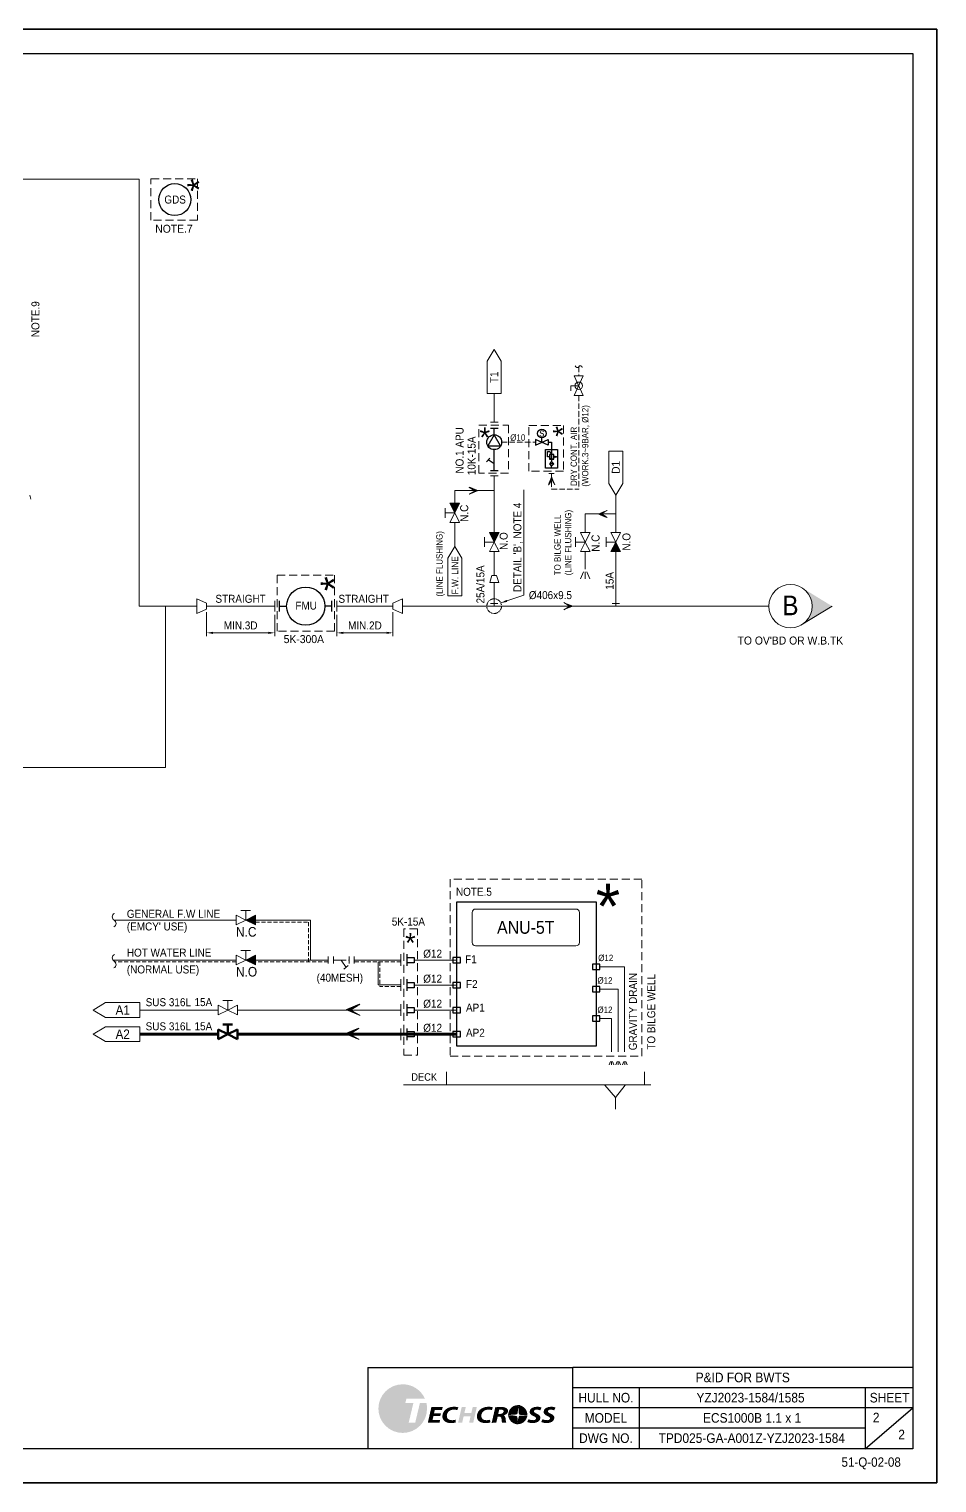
# Model space of a CAD drawing. Extents: x -553847 to 4496999, y 514150 to 878882.
# Drawn here: x 4399829 to 4428190, y 566032 to 611460 of the extents above; entities that cross this region are included whole.
import ezdxf

# ---------------------------------------------------------------- set-up
doc = ezdxf.new("R2010")
doc.units = 0
doc.header["$LTSCALE"] = 25
doc.header["$MEASUREMENT"] = 0
doc.header["$PDMODE"] = 3
doc.header["$PDSIZE"] = -7
for name, pattern in [('DASHED', [0.75, 0.5, -0.25]), ('DASHED2', [0.375, 0.25, -0.125]), ('Dashed_dotted', [9.714286, 6.857143, -1.428571, 0, -1.428571]), ('HIDDEN', [0.375, 0.25, -0.125]), ('PHANTOM', [63.5, 31.75, -6.35, 6.35, -6.35, 6.35, -6.35]), ('PHANTOM2', [31.75, 15.875, -3.175, 3.175, -3.175, 3.175, -3.175])]:
    doc.linetypes.add(name, pattern=pattern)
doc.layers.get('0').update_dxf_attribs({"linetype": 'CONTINUOUS', "lineweight": 9})
doc.layers.get('DEFPOINTS').update_dxf_attribs({"linetype": 'CONTINUOUS'})
doc.layers.add('0.1 Defpoints', color=7, linetype='CONTINUOUS', plot=False)
doc.layers.add('0.2 Dwg sheet', color=7, linetype='CONTINUOUS')
doc.layers.add('0.3 Text', color=7, linetype='CONTINUOUS')
for name, color, linetype, lineweight in [('0.4 Maker scope box', 3, 'HIDDEN', 9), ('0.5 Dim', 1, 'CONTINUOUS', 9), ('1.1 Y_Pipe', 7, 'CONTINUOUS', 13), ('1.10 Air line', 253, 'PHANTOM', 9), ('1.4 M_Pipe', 7, 'CONTINUOUS', 25), ('1.5 M_Equip', 4, 'CONTINUOUS', 30), ('1.8 PRU Cooling', 253, 'PHANTOM', 9), ('1.9 Arrow', 1, 'CONTINUOUS', 9), ('measure', 1, 'CONTINUOUS', 15), ('외형선', 7, 'CONTINUOUS', 18)]:
    doc.layers.add(name, color=color, linetype=linetype, lineweight=lineweight)
doc.layers.add('2.1 Valve open', color=7, linetype='CONTINUOUS', lineweight=50, true_color=0x1b21e4)
doc.layers.add('2.4 ANU dosing line', color=7, linetype='DASHED2', true_color=0xff29ff)
doc.styles.add('ARIAL', font='arial.ttf')
doc.styles.get("Standard").update_dxf_attribs({"font": '', "width": 0.95, "height": 250})
doc.styles.get('Standard').set_extended_font_data('Gulim')
doc.dimstyles.new('TC50', dxfattribs={"dimtxt": 250, "dimasz": 200, "dimexe": 100, "dimexo": 100, "dimgap": 100, "dimtad": 1, "dimtoh": 1, "dimdec": 0, "dimrnd": 0.0005, "dimzin": 9, "dimdsep": 46, "dimtxsty": 'Standard', "dimcen": -3.5, "dimclrd": 1, "dimclre": 1, "dimazin": 2, "dimtfac": 0.6, "dimtdec": 0, "dimtmove": 0, "dimatfit": 3, "dimfxl": 4, "dimtolj": 1, "dimlwd": 15, "dimlwe": 15, "dimarcsym": 0})

# ---------------------------------------------------------------- blocks, each defined once
blk = doc.blocks.new('양식 51-Q-02-08')
at = {"layer": '0.1 Defpoints'}
blk.add_lwpolyline([(-2677005, 1033560), (-2613196, 1033560), (-2613196, 988132), (-2677005, 988132)], close=True, dxfattribs=at)
at = {"layer": '0.2 Dwg sheet'}
for p, q in [((-2630979, 991742), (-2624571, 991742)), ((-2630979, 991742), (-2630979, 989196)), ((-2624571, 989196), (-2624571, 991742)), ((-2613953, 991742), (-2624571, 991742)), ((-2624571, 991110), (-2613953, 991110)), ((-2622500, 991110), (-2622500, 989196)), ((-2615440, 991110), (-2615440, 989196)), ((-2613953, 990478), (-2624571, 990478)), ((-2615440, 989196), (-2613953, 990478)), ((-2615440, 989846), (-2624571, 989846))]:
    blk.add_line(p, q, dxfattribs=at)
blk.add_lwpolyline([(-2613953, 989196), (-2676245, 989196), (-2676245, 1032800), (-2613953, 1032800)], close=True, dxfattribs=at)
at = {"layer": '0.2 Dwg sheet', "insert": (-2623536, 989529), "char_height": 300, "width": 2070.81, "attachment_point": 5}
blk.add_mtext('DWG NO.', dxfattribs=at)
at = {"layer": '0.3 Text', "width": 0.95}
blk.add_text('51-Q-02-08', height=291.7, dxfattribs=at).set_placement((-2616177, 988637))
at = {"layer": '0.3 Text', "char_height": 300, "attachment_point": 5}
for s, insert, width in [('\\A1;SHEET', (-2614674, 990794), 1532.09), ('MODEL', (-2623536, 990162), 2070.81)]:
    blk.add_mtext(s, dxfattribs=dict(at, insert=insert, width=width))
blk = doc.blocks.new('*D229')
at = {"layer": '0.5 Dim', "color": 1, "linetype": 'ByBlock', "lineweight": 15, "ltscale": 30, "transparency": 16777216}
for p, q in [((4405374, 593239), (4405374, 592495)), ((4407504, 593162), (4407504, 592495)), ((4407304, 592595), (4405574, 592595))]:
    blk.add_line(p, q, dxfattribs=at)
at = {"layer": '0.5 Dim', "color": 1, "linetype": 'Continuous', "ltscale": 30, "transparency": 16777216}
for points in [[(4405574, 592628), (4405574, 592561), (4405374, 592595)], [(4407304, 592628), (4407304, 592561), (4407504, 592595)]]:
    blk.add_solid(points, dxfattribs=at)
at = {"layer": 'DEFPOINTS', "color": 0, "linetype": 'Continuous', "ltscale": 30, "transparency": 16777216}
for p in [(4405374, 593339), (4407504, 593262), (4405374, 592595)]:
    blk.add_point(p, dxfattribs=at)
at = {"layer": '0.5 Dim', "color": 0, "linetype": 'Continuous', "ltscale": 30, "transparency": 16777216, "insert": (4406439, 592825), "char_height": 250, "attachment_point": 5}
blk.add_mtext('\\A1;MIN.3D', dxfattribs=at)
blk = doc.blocks.new('*D230')
at = {"layer": '0.5 Dim', "color": 1, "linetype": 'ByBlock', "lineweight": 15, "ltscale": 30, "transparency": 16777216}
for p, q in [((4409443, 593162), (4409443, 592495)), ((4411197, 593239), (4411197, 592495)), ((4409643, 592595), (4410997, 592595))]:
    blk.add_line(p, q, dxfattribs=at)
at = {"layer": '0.5 Dim', "color": 1, "linetype": 'Continuous', "ltscale": 30, "transparency": 16777216}
for points in [[(4409643, 592628), (4409643, 592561), (4409443, 592595)], [(4410997, 592628), (4410997, 592561), (4411197, 592595)]]:
    blk.add_solid(points, dxfattribs=at)
at = {"layer": 'DEFPOINTS', "color": 0, "linetype": 'Continuous', "ltscale": 30, "transparency": 16777216}
for p in [(4411197, 593339), (4409443, 593262), (4411197, 592595)]:
    blk.add_point(p, dxfattribs=at)
at = {"layer": '0.5 Dim', "color": 0, "linetype": 'Continuous', "ltscale": 30, "transparency": 16777216, "insert": (4410320, 592825), "char_height": 250, "attachment_point": 5}
blk.add_mtext('\\A1;MIN.2D', dxfattribs=at)

msp = doc.modelspace()

# ---------------------------------------------------------------- hatches: boundary and pattern name
at = {"layer": '0.2 Dwg sheet', "lineweight": 0}
h = msp.add_hatch(color=256, dxfattribs=at)
h.dxf.hatch_style = 2
edge = h.paths.add_edge_path()
edge.add_spline(control_points=[(4412038.3, 568527.8), (4412038.3, 568527.8), (4411891.2, 567911.1), (4411891.2, 567911.1), (4411891.2, 567911.1), (4411687.4, 567911.1), (4411687.4, 567911.1), (4411687.4, 567911.1), (4411834.6, 568527.8), (4411834.6, 568527.8), (4411834.6, 568527.8), (4411582.7, 568527.8), (4411582.7, 568527.8), (4411582.7, 568527.8), (4411618.1, 568669.6), (4411618.1, 568669.6), (4411618.1, 568669.6), (4412193.4, 568669.6), (4412193.4, 568669.6), (4412073.7, 568932.2), (4411809.1, 569114.8), (4411501.7, 569114.8), (4411081.9, 569114.8), (4410741.6, 568774.5), (4410741.6, 568354.7), (4410741.6, 567934.9), (4411081.9, 567594.6), (4411501.7, 567594.6), (4411921.5, 567594.6), (4412261.7, 567934.9), (4412261.7, 568354.7), (4412261.7, 568414.3), (4412254.7, 568472.1), (4412241.7, 568527.8), (4412241.7, 568527.8), (4412038.3, 568527.8), (4412038.3, 568527.8)], knot_values=[0, 0, 0, 0, 1, 1, 1, 2, 2, 2, 3, 3, 3, 4, 4, 4, 5, 5, 5, 6, 6, 6, 7, 7, 7, 8, 8, 8, 9, 9, 9, 10, 10, 10, 11, 11, 11, 12, 12, 12, 12], degree=3, periodic=0)
h = msp.add_hatch(color=256, dxfattribs=at)
h.dxf.hatch_style = 2
h.paths.add_polyline_path([(4412672.9, 568120.6), (4412461.1, 568120.6), (4412433.6, 568000.4), (4412672, 568000.4), (4412650.8, 567910.2), (4412284.6, 567910.2), (4412398.2, 568404.2), (4412751.9, 568404.2), (4412730.5, 568314.2), (4412505.4, 568314.2), (4412480.5, 568209.2), (4412694.2, 568209.2)])
h = msp.add_hatch(color=256, dxfattribs=at)
h.dxf.hatch_style = 2
edge = h.paths.add_edge_path()
edge.add_spline(control_points=[(4413161.4, 567923.4), (4413129.6, 567911.7), (4413076.3, 567902.2), (4413004.6, 567902.2), (4412845.9, 567902.2), (4412740.4, 567981.3), (4412740.4, 568111.9), (4412740.4, 568224), (4412800.7, 568310.4), (4412891.1, 568360.3), (4412953.2, 568395.4), (4413025.9, 568412.3), (4413110, 568412.3), (4413174.8, 568412.3), (4413223.5, 568399.9), (4413241.2, 568391.9), (4413241.2, 568391.9), (4413205.8, 568306), (4413205.8, 568306), (4413188.9, 568313.3), (4413149, 568322.1), (4413097.6, 568322.1), (4413046.2, 568322.1), (4412997.5, 568309), (4412961.2, 568284), (4412911.5, 568249.6), (4412878.7, 568193.1), (4412878.7, 568124.3), (4412878.7, 568045.1), (4412932.8, 567992.3), (4413037.4, 567992.3), (4413079.9, 567992.3), (4413121.6, 567998.1), (4413150.9, 568008.5), (4413150.9, 568008.5), (4413161.4, 567923.4), (4413161.4, 567923.4)], knot_values=[0, 0, 0, 0, 1, 1, 1, 2, 2, 2, 3, 3, 3, 4, 4, 4, 5, 5, 5, 6, 6, 6, 7, 7, 7, 8, 8, 8, 9, 9, 9, 10, 10, 10, 11, 11, 11, 12, 12, 12, 12], degree=3, periodic=0)
h = msp.add_hatch(color=256, dxfattribs=at)
h.dxf.hatch_style = 2
h.paths.add_polyline_path([(4413471.7, 568404.2), (4413427.4, 568212.3), (4413643.7, 568212.3), (4413688, 568404.2), (4413816.6, 568404.2), (4413703.1, 567910.2), (4413575.4, 567910.2), (4413622.4, 568118.4), (4413405.2, 568118.4), (4413358.2, 567910.2), (4413230.6, 567910.2), (4413344, 568404.2)])
h = msp.add_hatch(color=256, dxfattribs=at)
h.dxf.hatch_style = 2
edge = h.paths.add_edge_path()
edge.add_spline(control_points=[(4414239.6, 567923.4), (4414207.8, 567911.7), (4414154.5, 567902.2), (4414082.7, 567902.2), (4413924.1, 567902.2), (4413818.5, 567981.3), (4413818.5, 568111.9), (4413818.5, 568224), (4413878.8, 568310.4), (4413969.2, 568360.3), (4414031.4, 568395.4), (4414104, 568412.3), (4414188.3, 568412.3), (4414252.9, 568412.3), (4414301.7, 568399.9), (4414319.4, 568391.9), (4414319.4, 568391.9), (4414284, 568306), (4414284, 568306), (4414267.2, 568313.3), (4414227.2, 568322.1), (4414175.8, 568322.1), (4414124.3, 568322.1), (4414075.7, 568309), (4414039.3, 568284), (4413989.7, 568249.6), (4413956.8, 568193.1), (4413956.8, 568124.3), (4413956.8, 568045.1), (4414010.9, 567992.3), (4414115.5, 567992.3), (4414158.1, 567992.3), (4414199.7, 567998.1), (4414229, 568008.5), (4414229, 568008.5), (4414239.6, 567923.4), (4414239.6, 567923.4)], knot_values=[0, 0, 0, 0, 1, 1, 1, 2, 2, 2, 3, 3, 3, 4, 4, 4, 5, 5, 5, 6, 6, 6, 7, 7, 7, 8, 8, 8, 9, 9, 9, 10, 10, 10, 11, 11, 11, 12, 12, 12, 12], degree=3, periodic=0)
at = {"layer": '0.2 Dwg sheet', "linetype": 'Continuous', "lineweight": 0}
h = msp.add_hatch(color=256, dxfattribs=at)
h.paths.add_polyline_path([(4414790.7, 568303.1), (4414781.9, 568328.1), (4414746.6, 568366.7), (4414691.2, 568392.5), (4414621.1, 568404.7), (4414544.3, 568406.8), (4414472.5, 568403.3), (4414409.5, 568394.7), (4414297.9, 567910.6), (4414300.9, 567910.2), (4414423.7, 567910.2), (4414468, 568105), (4414514.4, 568105), (4414528.7, 568103.8), (4414553.4, 568096.3), (4414571.3, 568081.1), (4414583.3, 568055.7), (4414600.1, 567930.9), (4414603.9, 567914.6), (4414611, 567910.1), (4414736.8, 567910.1), (4414730.6, 567929.2), (4414725.3, 567958), (4414712, 568062.6), (4414705.4, 568088.9), (4414680.1, 568127.5), (4414656.9, 568141.3), (4414656.9, 568143.3), (4414670.7, 568147.3), (4414716.7, 568166.6), (4414753.2, 568192.9), (4414779.5, 568227.2), (4414791.8, 568269.1), (4414792.4, 568289.1)])
h.paths.add_polyline_path([(4414650.8, 568255.1, -0.1380365), (4414619.5, 568211.5, -0.1340355), (4414547.6, 568188.6), (4414485.5, 568188.6), (4414515.1, 568324.8), (4414578.1, 568324.8, -0.1816988), (4414637.9, 568305.1, -0.2969134)], flags=16)
at = {"layer": '0.2 Dwg sheet', "lineweight": 0}
h = msp.add_hatch(color=256, dxfattribs=at)
h.dxf.hatch_style = 2
edge = h.paths.add_edge_path()
edge.add_spline(control_points=[(4415121.2, 568462.1), (4415112.8, 568462.8), (4415104.3, 568463.4), (4415095.7, 568463.4), (4414994.8, 568463.4), (4414905.8, 568413.2), (4414851.8, 568336.6), (4414840.7, 568319.2), (4414830.8, 568300.8), (4414822.5, 568281.1), (4414810.5, 568252.3), (4414802.8, 568222.9), (4414798.6, 568193.7), (4414797.7, 568184.2), (4414797.2, 568174.6), (4414797.2, 568164.8), (4414797.2, 568164.3), (4414797.3, 568163.7), (4414797.3, 568163.1), (4414909.6, 568170.4), (4415040.5, 568183.2), (4415056.6, 568190.4), (4415077.5, 568199.8), (4415109.2, 568386.7), (4415121.2, 568462.1)], knot_values=[0, 0, 0, 0, 1, 1, 1, 2, 2, 2, 3, 3, 3, 4, 4, 4, 5, 5, 5, 6, 6, 6, 7, 7, 7, 8, 8, 8, 8], degree=3, periodic=0)
h = msp.add_hatch(color=256, dxfattribs=at)
h.dxf.hatch_style = 2
edge = h.paths.add_edge_path()
edge.add_spline(control_points=[(4415152.7, 568180.6), (4415168, 568170.5), (4415272.3, 568164.6), (4415394.1, 568161.1), (4415394.1, 568162.3), (4415394.3, 568163.6), (4415394.3, 568164.8), (4415394.3, 568311.4), (4415288.5, 568433.1), (4415149.2, 568458.3), (4415139.3, 568373.3), (4415123.1, 568200.2), (4415152.7, 568180.6)], knot_values=[0, 0, 0, 0, 1, 1, 1, 2, 2, 2, 3, 3, 3, 4, 4, 4, 4], degree=3, periodic=0)
h = msp.add_hatch(color=256, dxfattribs=at)
h.dxf.hatch_style = 2
edge = h.paths.add_edge_path()
edge.add_spline(control_points=[(4415432.7, 568024.6), (4415468.1, 568007.1), (4415517.7, 567993), (4415573.6, 567993), (4415622.4, 567993), (4415667.6, 568012.1), (4415667.6, 568050.2), (4415667.6, 568078.8), (4415641.9, 568096.4), (4415587, 568120.6), (4415524, 568148.5), (4415463.7, 568188.1), (4415463.7, 568251.8), (4415463.7, 568351.5), (4415568.2, 568412.3), (4415698.5, 568412.3), (4415770.3, 568412.3), (4415813, 568399.1), (4415838.5, 568388.1), (4415838.5, 568388.1), (4415798.7, 568300.3), (4415798.7, 568300.3), (4415779.3, 568309), (4415737.6, 568322.1), (4415687.9, 568321.4), (4415628.5, 568321.4), (4415597.5, 568297.2), (4415597.5, 568270), (4415597.5, 568240.7), (4415633.9, 568223.2), (4415684.4, 568199.8), (4415757.1, 568168.1), (4415802.3, 568127.9), (4415802.3, 568068.5), (4415802.3, 567958.6), (4415692.4, 567902.2), (4415560.3, 567902.2), (4415477.9, 567902.8), (4415417.6, 567920.4), (4415390.1, 567937.4), (4415390.1, 567937.4), (4415432.7, 568024.6), (4415432.7, 568024.6)], knot_values=[0, 0, 0, 0, 1, 1, 1, 2, 2, 2, 3, 3, 3, 4, 4, 4, 5, 5, 5, 6, 6, 6, 7, 7, 7, 8, 8, 8, 9, 9, 9, 10, 10, 10, 11, 11, 11, 12, 12, 12, 13, 13, 13, 14, 14, 14, 14], degree=3, periodic=0)
h = msp.add_hatch(color=256, dxfattribs=at)
h.dxf.hatch_style = 2
edge = h.paths.add_edge_path()
edge.add_spline(control_points=[(4415869.7, 568024.6), (4415905.2, 568007.1), (4415954.8, 567993), (4416010.6, 567993), (4416059.5, 567993), (4416104.7, 568012.1), (4416104.7, 568050.2), (4416104.7, 568078.8), (4416079, 568096.4), (4416023.9, 568120.6), (4415961, 568148.5), (4415900.8, 568188.1), (4415900.8, 568251.8), (4415900.8, 568351.5), (4416005.4, 568412.3), (4416135.6, 568412.3), (4416207.5, 568412.3), (4416250, 568399.1), (4416275.7, 568388.1), (4416275.7, 568388.1), (4416235.8, 568300.3), (4416235.8, 568300.3), (4416216.3, 568309), (4416174.7, 568322.1), (4416125.1, 568321.4), (4416065.7, 568321.4), (4416034.5, 568297.2), (4416034.5, 568270), (4416034.5, 568240.7), (4416070.9, 568223.2), (4416121.4, 568199.8), (4416194.2, 568168.1), (4416239.4, 568127.9), (4416239.4, 568068.5), (4416239.4, 567958.6), (4416129.4, 567902.2), (4415997.4, 567902.2), (4415914.8, 567902.8), (4415854.7, 567920.4), (4415827.1, 567937.4), (4415827.1, 567937.4), (4415869.7, 568024.6), (4415869.7, 568024.6)], knot_values=[0, 0, 0, 0, 1, 1, 1, 2, 2, 2, 3, 3, 3, 4, 4, 4, 5, 5, 5, 6, 6, 6, 7, 7, 7, 8, 8, 8, 9, 9, 9, 10, 10, 10, 11, 11, 11, 12, 12, 12, 13, 13, 13, 14, 14, 14, 14], degree=3, periodic=0)
h = msp.add_hatch(color=256, dxfattribs=at)
h.dxf.hatch_style = 2
edge = h.paths.add_edge_path()
edge.add_spline(control_points=[(4415047.7, 568110.3), (4415024.2, 568124.6), (4414894.7, 568132.5), (4414798.6, 568136.5), (4414812, 567994.6), (4414924.6, 567881.6), (4415066.4, 567867.8), (4415074.3, 567997.8), (4415081.9, 568089.6), (4415047.7, 568110.3)], knot_values=[0, 0, 0, 0, 1, 1, 1, 2, 2, 2, 3, 3, 3, 3], degree=3, periodic=0)
h = msp.add_hatch(color=256, dxfattribs=at)
h.dxf.hatch_style = 2
edge = h.paths.add_edge_path()
edge.add_spline(control_points=[(4415099.3, 567866.5), (4415248.4, 567868.2), (4415370.9, 567979.2), (4415391, 568123.1), (4415271, 568120.3), (4415169.3, 568116.8), (4415154.7, 568113.9), (4415127.7, 568108.2), (4415107.7, 567948), (4415099.3, 567866.5)], knot_values=[0, 0, 0, 0, 1, 1, 1, 2, 2, 2, 3, 3, 3, 3], degree=3, periodic=0)
at = {"layer": '1.1 Y_Pipe'}
for points in [[(4413127.5, 596343.3), (4413279.4, 596644.8), (4412976.7, 596644.8)], [(4414362, 595433.2), (4414513.8, 595734.7), (4414211.2, 595734.7)], [(4418159, 595433.2), (4418310.8, 595131.6), (4418008.2, 595131.6)], [(4406596.2, 583617.7), (4406897.8, 583465.9), (4406897.8, 583768.5)], [(4406596.2, 582370.9), (4406897.8, 582219), (4406897.8, 582521.7)]]:
    msp.add_hatch(color=256, dxfattribs=at).paths.add_polyline_path(points)
at = {"layer": '1.1 Y_Pipe', "linetype": 'Continuous', "ltscale": 30}
h = msp.add_hatch(dxfattribs=at)
h.set_pattern_fill('ANSI31', color=256, scale=1.072502)
h.set_pattern_definition([(45, (4353190.14374, 241540.98856), (-0.094796635586, 0.094796635586), [])])
h.paths.add_polyline_path([(4424001.6, 592871, 0.5309324), (4423988.7, 593995.4), (4424912.6, 593428.8)])
at = {"layer": '1.5 M_Equip'}
h = msp.add_hatch(color=256, dxfattribs=at)
h.paths.add_polyline_path([(4416151.8, 598019.5), (4416160.4, 598050.6), (4416143, 598050.5)])
h.paths.add_polyline_path([(4416142.7, 598138.8), (4416160.1, 598138.8), (4416151.3, 598169.8)])
at = {"layer": '1.9 Arrow'}
h = msp.add_hatch(dxfattribs=at)
h.set_pattern_fill('ANSI31', color=256, scale=0.356064, angle=90, style=0)
h.set_pattern_definition([(45, (4092260.69727, 352979.23637), (0.031471872735, -0.031471872735), [])])
h.paths.add_polyline_path([(4416055.2, 597214.4), (4416156, 597380.5), (4416256.7, 597214.4), (4416156, 597456)])
h = msp.add_hatch(dxfattribs=at)
h.set_pattern_fill('ANSI31', color=256, scale=0.382453, style=0)
h.set_pattern_definition([(315, (4147351.93708, 938905.900557), (-0.033804374581, -0.033804374581), [])])
h.paths.add_polyline_path([(4413577.7, 596926.7), (4413756.4, 597034.5), (4413578.4, 597143.2), (4413837.5, 597034.2)])
h = msp.add_hatch(dxfattribs=at)
h.set_pattern_fill('ANSI31', color=256, scale=0.382453, angle=360, style=0)
h.set_pattern_definition([(315, (4144858.61612, 929761.072413), (-0.033804374581, -0.033804374581), [])])
h.paths.add_polyline_path([(4417884.5, 596417.8), (4417705.8, 596310.1), (4417883.9, 596201.3), (4417624.7, 596310.3)])
h = msp.add_hatch(color=256, dxfattribs=at)
h.paths.add_polyline_path([(4416846.7, 593428.8), (4416719.1, 593428.8), (4416535.8, 593311.4)])
h.paths.add_polyline_path([(4416846.7, 593428.8), (4416535.8, 593546.3), (4416719.1, 593428.8)])
at = {"layer": 'measure'}
h = msp.add_hatch(dxfattribs=at)
h.set_pattern_fill('ANSI31', color=1, scale=0.619715, style=0)
h.set_pattern_definition([(45, (3971654.49477, 49300.19418), (-0.05477560696, 0.05477560696), [])])
h.paths.add_polyline_path([(4410163.9, 580641.1), (4409874.9, 580816.5), (4410163.9, 580991.8), (4409743.5, 580816.5)])
h = msp.add_hatch(dxfattribs=at)
h.set_pattern_fill('ANSI31', color=1, scale=0.619715, style=0)
h.set_pattern_definition([(45, (3971626.15303, 48548.37826), (-0.05477560696, 0.05477560696), [])])
h.paths.add_polyline_path([(4410135.6, 579889.3), (4409846.5, 580064.6), (4410135.6, 580240), (4409715.1, 580064.6)])

# ---------------------------------------------------------------- linework, layer by layer
at = {"layer": '0.1 Defpoints', "color": 4, "linetype": 'ByBlock'}
msp.add_lwpolyline([(4364381.2, 566032.5), (4428190.1, 566032.5), (4428190.1, 611460.4), (4364381.2, 611460.4)], close=True, dxfattribs=at)
at = {"layer": '0.2 Dwg sheet', "linetype": 'Continuous', "lineweight": 0}
msp.add_line((4414297.9, 567910.6), (4414409.5, 568394.7), dxfattribs=at)
at = {"layer": '0.2 Dwg sheet', "lineweight": 0}
for points in [[(4415121.2, 568462.1), (4415109.2, 568386.7), (4415077.5, 568199.8), (4415056.6, 568190.4)], [(4415152.7, 568180.6), (4415123.1, 568200.2), (4415139.3, 568373.3), (4415149.2, 568458.3)], [(4415056.6, 568190.4), (4415040.5, 568183.2), (4414909.6, 568170.4), (4414797.3, 568163.1)], [(4414798.6, 568136.5), (4414894.7, 568132.5), (4415024.2, 568124.6), (4415047.7, 568110.3)], [(4415047.7, 568110.3), (4415081.9, 568089.6), (4415074.3, 567997.8), (4415066.4, 567867.8)], [(4415099.3, 567866.5), (4415107.7, 567948), (4415127.7, 568108.2), (4415154.7, 568113.9)], [(4415394.1, 568161.1), (4415272.3, 568164.6), (4415168, 568170.5), (4415152.7, 568180.6)], [(4415154.7, 568113.9), (4415169.3, 568116.8), (4415271, 568120.3), (4415391, 568123.1)]]:
    msp.add_open_spline(points, degree=3, dxfattribs=at)
at = {"layer": '0.4 Maker scope box', "linetype": 'DASHED', "lineweight": 15, "ltscale": 20}
for points in [[(4403637.5, 606785.3), (4405093.7, 606785.3), (4405093.7, 605485.3), (4403637.5, 605485.3)], [(4413883.9, 599079.6), (4414807, 599079.6), (4414807, 597584), (4413883.9, 597584)], [(4411958.3, 583347.5), (4411533.9, 583347.5), (4411533.9, 579396.2), (4411958.3, 579396.2)]]:
    msp.add_lwpolyline(points, close=True, dxfattribs=at)
for points, elevation in [([(4415441.1, 599076.4), (4416521.1, 599076.4), (4416521.1, 597641.4), (4415441.1, 597641.4)], -934.9), ([(4407578.7, 594393.8), (4409365.7, 594393.4), (4409365.7, 592643), (4407578.7, 592643.4)], 0)]:
    msp.add_lwpolyline(points, close=True, dxfattribs=dict(at, elevation=elevation))
msp.add_lwpolyline([(4418972.5, 584893.4), (4412982.5, 584893.4), (4412982.5, 579370.1), (4418972.5, 579370.1), (4418972.5, 584893.4)], dxfattribs=at)
at = {"layer": '0.5 Dim', "linetype": 'PHANTOM2', "lineweight": 9, "ltscale": 0.3}
msp.add_circle((4414358.8, 593428.8), 229.6, dxfattribs=at)
at = {"layer": '1.1 Y_Pipe', "linetype": 'Continuous', "ltscale": 30}
for p, q in [((4392816.9, 606773.8), (4403272.9, 606773.8)), ((4403272.9, 606773.8), (4403272.9, 593428.8)), ((4412976.7, 596644.8), (4413278.3, 596644.8)), ((4414211.2, 595734.7), (4414512.7, 595734.7)), ((4418008.2, 595131.6), (4418309.8, 595131.6)), ((4403272.9, 593428.8), (4405073.7, 593428.8)), ((4404091.4, 593428.8), (4404091.4, 588388.7)), ((4405373.7, 593428.8), (4407503.7, 593428.8)), ((4409442.7, 593428.8), (4411196.8, 593428.8)), ((4411496.8, 593428.8), (4421898.1, 593428.8)), ((4421898.1, 593428.8), (4422936.2, 593428.8)), ((4424912.6, 593428.8), (4423936.1, 592830.8)), ((4386329.9, 588388.7), (4404091.4, 588388.7)), ((4406897.8, 583466.9), (4406897.8, 583768.5)), ((4406897.8, 582220.1), (4406897.8, 582521.7)), ((4410733.3, 581669.6), (4410733.3, 581600.7)), ((4405735, 580808.1), (4403290.2, 580808.1)), ((4411444.1, 580808.1), (4406338.1, 580808.1)), ((4405735, 580054), (4403290.2, 580054)), ((4406338.1, 580054), (4407262.5, 580054)), ((4407262.5, 580054), (4411444.1, 580054))]:
    msp.add_line(p, q, dxfattribs=at)
at = {"layer": '1.1 Y_Pipe'}
for p, q in [((4414359, 601450.9), (4414139.1, 601086.6)), ((4414139.1, 600076.2), (4414139.1, 601086.6)), ((4414359, 601450.9), (4414578.8, 601086.6)), ((4414578.8, 600076.2), (4414578.8, 601086.6)), ((4414578.8, 600076.2), (4414139.1, 600076.2)), ((4414359, 599180.6), (4414359, 600076.2)), ((4414479.1, 599180.6), (4414238.8, 599180.6)), ((4417939.2, 598271.9), (4417939.2, 597261.6)), ((4417939.2, 598271.9), (4418378.8, 598271.9)), ((4418378.8, 598271.9), (4418378.8, 597261.6)), ((4414479, 597504.7), (4414238.7, 597504.7)), ((4414362.3, 595734.7), (4414358.8, 597504.7)), ((4414360.4, 597046.2), (4413127.5, 597046.2)), ((4413127.5, 597046.2), (4413127.5, 596343.3)), ((4418159, 596897.3), (4417939.2, 597261.6)), ((4418159, 596897.3), (4418378.8, 597261.6)), ((4412826, 596494), (4412826, 596192.5)), ((4413278.3, 596644.8), (4412976.7, 596644.8)), ((4412976.7, 596644.8), (4413127.5, 596343.3)), ((4413127.5, 596343.3), (4413278.3, 596644.8)), ((4418159, 595734.7), (4418159, 596897.3)), ((4413127.5, 596343.3), (4412826, 596343.3)), ((4413127.5, 596343.3), (4412976.7, 596041.7)), ((4412976.7, 596041.7), (4413278.3, 596041.7)), ((4413127.5, 596343.3), (4413278.3, 596041.7)), ((4413127.5, 596041.7), (4413127.5, 595289.6)), ((4418159, 596311.1), (4417202.3, 596311.1)), ((4417202.3, 596311.1), (4417202.3, 595734.7)), ((4414060.4, 595584), (4414060.4, 595282.4)), ((4414512.7, 595734.7), (4414211.2, 595734.7)), ((4414211.2, 595734.7), (4414362, 595433.2)), ((4414362, 595433.2), (4414512.7, 595734.7)), ((4416900.8, 595282.4), (4416900.8, 595584)), ((4417051.5, 595734.7), (4417353.1, 595734.7)), ((4417202.3, 595433.2), (4417051.5, 595734.7)), ((4417202.3, 595433.2), (4417353.1, 595734.7)), ((4417857.4, 595282.4), (4417857.4, 595584)), ((4418008.2, 595734.7), (4418309.8, 595734.7)), ((4418159, 595433.2), (4418008.2, 595734.7)), ((4418159, 595433.2), (4418309.8, 595734.7)), ((4413127.5, 595289.6), (4412907.7, 594925.3)), ((4413127.5, 595289.6), (4413347.3, 594925.3)), ((4414362, 595433.2), (4414060.4, 595433.2)), ((4414362, 595433.2), (4414211.2, 595131.6)), ((4414211.2, 595131.6), (4414512.7, 595131.6)), ((4414362, 595433.2), (4414512.7, 595131.6)), ((4414362, 595131.6), (4414362, 594387.1)), ((4417202.3, 595433.2), (4416900.8, 595433.2)), ((4417051.5, 595131.6), (4417202.3, 595433.2)), ((4417353.1, 595131.6), (4417051.5, 595131.6)), ((4417202.3, 595433.2), (4417353.1, 595131.6)), ((4417202.3, 595131.6), (4417202.3, 594587.5)), ((4418159, 595433.2), (4417857.4, 595433.2)), ((4418008.2, 595131.6), (4418159, 595433.2)), ((4418309.8, 595131.6), (4418008.2, 595131.6)), ((4418159, 595131.6), (4418158.8, 593428.8)), ((4418159, 595433.2), (4418309.8, 595131.6)), ((4412907.7, 593747), (4412907.7, 594925.3)), ((4413347.3, 593747), (4413347.3, 594925.3)), ((4414288.2, 594387.1), (4414220, 594165.7)), ((4414288.2, 594387.1), (4414435.7, 594387.1)), ((4414435.7, 594387.1), (4414503.9, 594165.7)), ((4417151.6, 594499.6), (4417052.6, 594277.5)), ((4417202.3, 594499.6), (4417202.3, 594277.5)), ((4417253.1, 594499.6), (4417352, 594277.5)), ((4413347.3, 593747), (4412907.7, 593747)), ((4414220, 594165.7), (4414503.9, 594165.7)), ((4414362, 594165.7), (4414362, 593428.8)), ((4407503.7, 593261.7), (4407503.7, 593596)), ((4409442.7, 593261.7), (4409442.7, 593596)), ((4414246.3, 593515.4), (4414471.3, 593515.4)), ((4418046.3, 593514.8), (4418271.3, 593514.8)), ((4406294.7, 583768.5), (4406294.7, 583466.9)), ((4406596.2, 583617.7), (4406294.7, 583768.5)), ((4406747, 583919.2), (4406445.4, 583919.2)), ((4406596.2, 583617.7), (4406596.2, 583919.2)), ((4406897.8, 583768.5), (4406596.2, 583617.7)), ((4406897.8, 583466.9), (4406897.8, 583768.5)), ((4406294.7, 583617.7), (4402493.7, 583617.7)), ((4406596.2, 583617.7), (4406294.7, 583466.9)), ((4406596.2, 583617.7), (4406897.8, 583466.9)), ((4406897.8, 583617.7), (4408615.6, 583617.7)), ((4408615.6, 583617.7), (4408615.6, 582370.9)), ((4406294.7, 582521.7), (4406294.7, 582220.1)), ((4406596.2, 582370.9), (4406294.7, 582521.7)), ((4406747, 582672.4), (4406445.4, 582672.4)), ((4406596.2, 582370.9), (4406596.2, 582672.4)), ((4406897.8, 582521.7), (4406596.2, 582370.9)), ((4406897.8, 582220.1), (4406897.8, 582521.7)), ((4411444.1, 582553.8), (4411444.1, 582188)), ((4406294.7, 582370.9), (4402446.7, 582370.9)), ((4406596.2, 582370.9), (4406294.7, 582220.1)), ((4406596.2, 582370.9), (4406897.8, 582220.1)), ((4409176.4, 582370.9), (4406897.8, 582370.9)), ((4411444.1, 582370.9), (4409988.7, 582370.9)), ((4410733.3, 581669.6), (4410733.3, 582309.7)), ((4413187.5, 582370.9), (4411859.2, 582370.9)), ((4410733.3, 581600.7), (4411444.1, 581600.7)), ((4411444.1, 581772.4), (4411444.1, 581406.6)), ((4413187.5, 581589.5), (4411859.2, 581589.5)), ((4401830.3, 580808.1), (4402217.2, 581041.5)), ((4403290.2, 581041.5), (4402217.2, 581041.5)), ((4403290.2, 581041.5), (4403290.2, 580574.6)), ((4405885.8, 581109.6), (4406187.3, 581109.6)), ((4406036.5, 580808.1), (4406036.5, 581109.6)), ((4401830.3, 580808.1), (4402217.2, 580574.6)), ((4403290.2, 580574.6), (4402217.2, 580574.6)), ((4405735, 580657.3), (4405735, 580958.9)), ((4405735, 580958.9), (4406036.5, 580808.1)), ((4406036.5, 580808.1), (4405735, 580657.3)), ((4406036.5, 580808.1), (4406338.1, 580958.9)), ((4406036.5, 580808.1), (4406338.1, 580657.3)), ((4406338.1, 580958.9), (4406338.1, 580657.3)), ((4411444.1, 580991), (4411444.1, 580625.2)), ((4413187.5, 580808.1), (4411859.2, 580808.1)), ((4401830.3, 580054), (4402217.2, 580287.5)), ((4403290.2, 580287.5), (4402217.2, 580287.5)), ((4403290.2, 580287.5), (4403290.2, 579820.5)), ((4405735, 579903.2), (4405735, 580204.8)), ((4405735, 580204.8), (4406036.5, 580054)), ((4405885.8, 580355.5), (4406187.3, 580355.5)), ((4406036.5, 580054), (4406036.5, 580355.5)), ((4406036.5, 580054), (4406338.1, 580204.8)), ((4406338.1, 580204.8), (4406338.1, 579903.2)), ((4411444.1, 580236.9), (4411444.1, 579871.1)), ((4401830.3, 580054), (4402217.2, 579820.5)), ((4403290.2, 579820.5), (4402217.2, 579820.5)), ((4406036.5, 580054), (4405735, 579903.2)), ((4406036.5, 580054), (4406338.1, 579903.2)), ((4413187.5, 580054), (4411859.2, 580054)), ((4412864.4, 578879), (4412864.4, 578475.5)), ((4417995.4, 579202.3), (4417954.1, 579098)), ((4418026.7, 579202.7), (4418026.7, 579092.9)), ((4418058, 579202.3), (4418099.3, 579098)), ((4418204.8, 579202.3), (4418163.5, 579098)), ((4418236.1, 579202.7), (4418236.1, 579092.9)), ((4418267.4, 579202.3), (4418308.7, 579098)), ((4418408.4, 579202.3), (4418367.1, 579098)), ((4418439.7, 579202.7), (4418439.7, 579092.9)), ((4418471, 579202.3), (4418512.3, 579098)), ((4419050.1, 578879), (4419050.1, 578475.5)), ((4411522.7, 578475.5), (4419256.7, 578475.5))]:
    msp.add_line(p, q, dxfattribs=at)
at = {"layer": '1.1 Y_Pipe', "ltscale": 30}
for p, q in [((4405073.7, 593653.8), (4405073.7, 593203.8)), ((4405073.7, 593653.8), (4405373.7, 593518.8)), ((4405073.7, 593203.8), (4405373.7, 593338.8)), ((4405373.7, 593518.8), (4405373.7, 593338.8)), ((4411496.8, 593653.8), (4411196.8, 593518.8)), ((4411196.8, 593518.8), (4411196.8, 593338.8)), ((4411496.8, 593203.8), (4411196.8, 593338.8)), ((4411496.8, 593653.8), (4411496.8, 593203.8)), ((4417811, 578460.5), (4418149, 578074.7)), ((4418446.6, 578460.5), (4418149, 578074.7)), ((4418149, 578074.7), (4418149, 577711.4))]:
    msp.add_line(p, q, dxfattribs=at)
at = {"layer": '1.1 Y_Pipe', "linetype": 'DASHED2', "ltscale": 20}
for p, q in [((4406897.8, 583557.7), (4408555.6, 583557.7)), ((4408555.6, 583557.7), (4408555.6, 582309.7)), ((4406294.7, 582309.7), (4402515.5, 582309.7)), ((4409176.4, 582309.7), (4406897.8, 582309.7)), ((4411444.1, 582309.7), (4409988.7, 582309.7)), ((4410782, 582309.7), (4410782, 581539.6)), ((4411444.1, 581539.6), (4410782, 581539.6))]:
    msp.add_line(p, q, dxfattribs=at)
at = {"layer": '1.1 Y_Pipe', "linetype": 'PHANTOM', "ltscale": 0.5}
for p, q in [((4409176.4, 582259.9), (4409176.4, 582481.9)), ((4409335.4, 582259.9), (4409335.4, 582481.9)), ((4409825.2, 582259.9), (4409825.2, 582481.9)), ((4409988.7, 582259.9), (4409988.7, 582481.9)), ((4409335.4, 582370.9), (4409825.2, 582370.9)), ((4409580.3, 582370.9), (4409729.9, 582141.4)), ((4409798.2, 582203.4), (4409658.4, 582084.3))]:
    msp.add_line(p, q, dxfattribs=at)
at = {"layer": '1.1 Y_Pipe', "linetype": 'Continuous', "ltscale": 30}
msp.add_circle((4423614.9, 593428.8), 678.8, dxfattribs=at)
at = {"layer": '1.1 Y_Pipe'}
for centre, start, end in [((4402546.9, 583721.8), 117.05625, 239.75545), ((4402425.5, 583513.6), 297.05625, 59.75545), ((4402546.9, 582437.8), 117.05625, 239.75545), ((4402425.5, 582229.6), 297.05625, 59.75545)]:
    msp.add_arc(centre, 120.5, start, end, dxfattribs=at)
at = {"layer": '1.10 Air line', "linetype": 'ByBlock', "ltscale": 0.3}
for p, q in [((4416862.6, 600626), (4417137.6, 600626)), ((4417137.6, 600626), (4416862.6, 600006.6)), ((4417137.6, 600006.6), (4416862.6, 600626)), ((4417000.1, 600316.3), (4416755, 600316.3)), ((4416755, 600161.4), (4416755, 600316.3)), ((4417137.6, 600006.6), (4416862.6, 600006.6))]:
    msp.add_line(p, q, dxfattribs=at)
at = {"layer": '1.10 Air line', "linetype": 'Dashed_dotted'}
for p, q in [((4417000.1, 600911.2), (4417000.1, 600626)), ((4417000.1, 600006.6), (4417000.1, 597083.1)), ((4414590.9, 598551.7), (4415647.2, 598551.7)), ((4416064.3, 597575.7), (4416241.3, 597575.7)), ((4416152.8, 597575.7), (4416152.8, 597083.1)), ((4416152.8, 597083.1), (4417000.1, 597083.1))]:
    msp.add_line(p, q, dxfattribs=at)
at = {"layer": '1.10 Air line', "linetype": 'ByBlock', "ltscale": 0.3}
msp.add_circle((4417000.1, 600316.3), 115.4, dxfattribs=at)
for centre, start, end in [((4416950.5, 600939.8), 180, 330), ((4417049.6, 600882.6), 0, 150)]:
    msp.add_arc(centre, 57.2, start, end, dxfattribs=at)
at = {"layer": '1.4 M_Pipe'}
for p, q in [((4407655.7, 593261.7), (4407655.7, 593596)), ((4409288.7, 593261.7), (4409288.7, 593596))]:
    msp.add_line(p, q, dxfattribs=at)
at = {"layer": '1.4 M_Pipe', "elevation": 0}
for points in [[(4407655.7, 593428.8), (4407874.5, 593428.8)], [(4409288.7, 593428.8), (4409069.9, 593428.8)]]:
    msp.add_lwpolyline(points, dxfattribs=at)
at = {"layer": '1.5 M_Equip', "color": 4}
for p, q in [((4414479.1, 598980.4), (4414238.8, 598980.4)), ((4414359, 598783.7), (4414359, 598980.4)), ((4414358.9, 597666.9), (4414359.1, 598319.7)), ((4414218.5, 598055.2), (4414118.6, 597938)), ((4414359, 597872.3), (4414166.5, 597997.9)), ((4414238.7, 597666.9), (4414479.1, 597666.8))]:
    msp.add_line(p, q, dxfattribs=at)
at = {"layer": '1.5 M_Equip'}
for p, q in [((4415647.2, 598640.2), (4415647.2, 598463.2)), ((4416046, 598463.1), (4415647.2, 598640.2)), ((4415647.2, 598463.2), (4416046, 598640.1)), ((4415846.6, 598551.6), (4415846.6, 598691.2)), ((4416046, 598640.1), (4416046, 598463.1)), ((4416046, 598551.6), (4416153, 598551.6)), ((4416153, 598325.4), (4416152.6, 597944.8)), ((4416153, 598551.6), (4416152.7, 598325.4)), ((4416020.7, 598261.4), (4416097.3, 598261.7)), ((4416021.3, 598094.2), (4416020.7, 598261.4)), ((4416082.6, 598094.5), (4416021.3, 598094.2)), ((4416097.3, 598261.7), (4416151.3, 598169.8)), ((4416117.3, 597839.4), (4416117.1, 597909.6)), ((4416222.5, 597874.9), (4416117.2, 597874.5)), ((4416151.3, 598169.8), (4416142.7, 598138.8)), ((4416160.1, 598138.8), (4416142.7, 598138.8)), ((4416160.4, 598050.6), (4416143, 598050.5)), ((4416151.8, 598019.5), (4416143, 598050.5)), ((4416160.1, 598138.8), (4416151.3, 598169.8)), ((4416151.8, 598019.5), (4416151.3, 598169.8)), ((4416160.4, 598050.6), (4416151.8, 598019.5)), ((4416220.5, 598094.9), (4416244.6, 598068.6)), ((4416244.6, 598068.6), (4416259.5, 598123.9)), ((4416259.5, 598123.9), (4416281.5, 598068.7)), ((4416281.5, 598068.7), (4416304.7, 598124.9)), ((4416152.5, 597741.5), (4416152.5, 597804.4)), ((4411628, 582553.8), (4411628, 582188)), ((4411628, 581772.4), (4411628, 581406.6)), ((4411628, 580991), (4411628, 580625.2)), ((4411628, 580236.9), (4411628, 579871.1))]:
    msp.add_line(p, q, dxfattribs=at)
at = {"layer": '1.5 M_Equip', "lineweight": 15}
for p, q in [((4417658.1, 582161.7), (4418433.8, 582161.7)), ((4418433.8, 579498.5), (4418433.8, 582161.7)), ((4417658.1, 581459.1), (4418230.2, 581459.1)), ((4418230.2, 581459.1), (4418230.2, 579498.5)), ((4417658.1, 580542.2), (4418020.9, 580542.2)), ((4418020.9, 580542.2), (4418020.9, 579498.5))]:
    msp.add_line(p, q, dxfattribs=at)
at = {"layer": '1.5 M_Equip', "color": 4}
msp.add_lwpolyline([(4414359, 598783.7), (4414158.1, 598435.7), (4414559.8, 598435.7)], close=True, dxfattribs=at)
at = {"layer": '1.5 M_Equip', "elevation": 0}
for points in [[(4416338.7, 598325.4), (4416338.8, 597741.5), (4415966.8, 597741.5), (4415966.8, 598325.4)], [(4416152.5, 597804.4), (4416222.5, 597874.9), (4416152, 597944.8), (4416082.1, 597874.4)], [(4416220.7, 598019.8), (4416220.2, 598170.1), (4416082.3, 598169.6), (4416082.8, 598019.3)]]:
    msp.add_lwpolyline(points, close=True, dxfattribs=at)
at = {"layer": '1.5 M_Equip'}
for points in [[(4413187.5, 584193.4), (4417542.5, 584193.4), (4417542.5, 579680.1), (4413187.5, 579680.1)], [(4413303.1, 582453.5), (4413071.8, 582453.5), (4413071.8, 582288.2), (4413303.1, 582288.2)], [(4417658.1, 582244.4), (4417426.8, 582244.4), (4417426.8, 582079), (4417658.1, 582079)], [(4413303.1, 581672.1), (4413071.8, 581672.1), (4413071.8, 581506.8), (4413303.1, 581506.8)], [(4417658.1, 581541.8), (4417426.8, 581541.8), (4417426.8, 581376.5), (4417658.1, 581376.5)], [(4413303.1, 580890.7), (4413071.8, 580890.7), (4413071.8, 580725.4), (4413303.1, 580725.4)], [(4417658.1, 580624.9), (4417426.8, 580624.9), (4417426.8, 580459.6), (4417658.1, 580459.6)], [(4413303.1, 580136.6), (4413071.8, 580136.6), (4413071.8, 579971.3), (4413303.1, 579971.3)]]:
    msp.add_lwpolyline(points, close=True, dxfattribs=at)
for points in [[(4411628, 582453.5), (4411859.2, 582453.5), (4411859.2, 582288.2), (4411628, 582288.2)], [(4411628, 581672.1), (4411859.2, 581672.1), (4411859.2, 581506.8), (4411628, 581506.8)], [(4411628, 580890.7), (4411859.2, 580890.7), (4411859.2, 580725.4), (4411628, 580725.4)], [(4411628, 580136.6), (4411859.2, 580136.6), (4411859.2, 579971.3), (4411628, 579971.3)]]:
    msp.add_lwpolyline(points, dxfattribs=at)
at = {"layer": '1.5 M_Equip', "color": 4}
for centre, radius in [((4404379.6, 606131.5), 499.9), ((4414359, 598551.7), 232), ((4408472.2, 593428.8), 597.7)]:
    msp.add_circle(centre, radius, dxfattribs=at)
at = {"layer": '1.5 M_Equip'}
msp.add_circle((4415846.6, 598822.8), 131.6, dxfattribs=at)
at = {"layer": '1.8 PRU Cooling', "linetype": 'PHANTOM', "ltscale": 0.5}
msp.add_line((4399855.7, 596893.6, 0), (4399888.5, 596770.4, 0), dxfattribs=at)
at = {"layer": '1.9 Arrow'}
for p in [(4416535.8, 593546.3), (4416535.8, 593311.4)]:
    msp.add_line(p, (4416719.1, 593428.8), dxfattribs=at)
at = {"layer": '2.1 Valve open'}
for p, q in [((4405735, 579903.2), (4405735, 580204.8)), ((4405735, 580204.8), (4406036.5, 580054)), ((4405885.8, 580355.5), (4406187.3, 580355.5)), ((4406036.5, 580054), (4406036.5, 580355.5)), ((4406036.5, 580054), (4406338.1, 580204.8)), ((4406338.1, 580204.8), (4406338.1, 579903.2)), ((4406036.5, 580054), (4405735, 579903.2)), ((4406036.5, 580054), (4406338.1, 579903.2))]:
    msp.add_line(p, q, dxfattribs=at)
at = {"layer": '2.4 ANU dosing line', "linetype": 'Continuous', "ltscale": 75, "const_width": 100}
for points in [[(4403290.2, 580054), (4405735, 580054)], [(4406338.1, 580054), (4413187.5, 580054)]]:
    msp.add_lwpolyline(points, dxfattribs=at)
at = {"layer": '외형선'}
msp.add_lwpolyline([(4416914.8, 583964.9), (4413776.2, 583964.9, 0.4142136), (4413670.6, 583859.2), (4413670.6, 582918.5, 0.4142136), (4413776.2, 582812.8), (4416914.8, 582812.8, 0.4142136), (4417020.5, 582918.5), (4417020.5, 583859.2, 0.4142136)], format="xyb", close=True, dxfattribs=at)

# ---------------------------------------------------------------- block references
at = {"color": 217, "linetype": 'Continuous', "true_color": 0x93278f}
msp.add_blockref('양식 51-Q-02-08', (7041386.2, -422099.6), dxfattribs=at)

# ---------------------------------------------------------------- texts
at = {"layer": '0.3 Text', "color": 3, "linetype": 'Continuous'}
for s, width, p in [('NOTE.7', 0.99, (4403770.7, 605096.5)), ('NOTE.5', 0.95, (4413165.1, 584378.3))]:
    msp.add_text(s, height=250, dxfattribs=dict(at, width=width)).set_placement(p)
at = {"layer": '0.3 Text', "color": 3, "linetype": 'Continuous', "width": 0.95}
msp.add_text('NOTE.9', height=250, rotation=90, dxfattribs=at).set_placement((4400151.6, 601833.2))
at = {"layer": '0.3 Text', "linetype": 'Continuous'}
for s, height, width, p in [('(WORK.3~9BAR, Ø12)', 200, 0.95, (4417301.1, 597161.7)), ('NO.1 APU', 250, 0.95, (4413401.6, 597571.5)), ('DRY CONT. AIR ', 200, 0.95, (4416944.6, 597183.5)), ('10K-15A', 250, 0.95, (4413777.1, 597521.7)), ('F.W. LINE', 200, 0.99, (4413233.8, 593795.2)), ('25A/15A', 250, 0.95, (4414054.1, 593512.5)), ('TO BILGE WELL', 250, 0.95, (4419390.6, 579568.9))]:
    msp.add_text(s, height=height, rotation=90, dxfattribs=dict(at, width=width)).set_placement(p)
at = {"layer": '0.3 Text'}
for s, height, width, p in [('Ø10', 200, 0.95, (4414861.4, 598596.6, -934.9)), ('STRAIGHT', 250, 0.95, (4405650.6, 593533.6)), ('STRAIGHT', 250, 0.95, (4409494.2, 593533.6)), ('Ø406x9.5', 250, 0.95, (4415441.5, 593648.9)), ("TO OV'BD OR W.B.TK", 250, 0.99, (4421963.2, 592229.4)), ('GENERAL F.W LINE', 250, 0.95, (4402882.2, 583689.9)), ("(EMCY' USE)", 250, 0.95, (4402882.2, 583295.5)), ('N.C', 300, 0.95, (4406291, 583102.1)), ('5K-15A', 250, 0.95, (4411160.5, 583446.3)), ('HOT WATER LINE', 250, 0.95, (4402882.2, 582477.9)), ('Ø12', 250, 0.95, (4412142.8, 582445.8)), ('F1', 250, 0.95, (4413450, 582269.5)), ('Ø12', 200, 0.95, (4417609.5, 582336.7)), ('(NORMAL USE)', 250, 0.95, (4402882.2, 581951.5)), ('N.O', 300, 0.95, (4406291, 581855.3)), ('(40MESH)', 250, 0.95, (4408811.9, 581694.8)), ('Ø12', 250, 0.95, (4412142.8, 581664.4)), ('F2', 250, 0.95, (4413478.2, 581496.5)), ('Ø12', 200, 0.95, (4417584.4, 581634.1)), ('SUS 316L', 250, 0.95, (4403470.7, 580928.8)), ('15A', 250, 0.95, (4404996.9, 580931.9)), ('Ø12', 250, 0.95, (4412142.8, 580882.9)), ('AP1', 250, 0.95, (4413478.2, 580757.5)), ('Ø12', 200, 0.95, (4417584.4, 580717.2)), ('SUS 316L', 250, 0.95, (4403470.7, 580174.7)), ('15A', 250, 0.95, (4404996.9, 580177.9)), ('Ø12', 250, 0.95, (4412142.8, 580128.9)), ('AP2', 250, 0.95, (4413478.2, 579974)), ('DECK', 233.66, 0.95, (4411768.9, 578599.3))]:
    msp.add_text(s, height=height, dxfattribs=dict(at, width=width)).set_placement(p)
at = {"layer": '0.3 Text', "width": 0.95}
for s, height, rotation, p in [('s', 248.9, 0.00724, (4415768.9, 598727.9)), ('N.C', 250, 90, (4413546.9, 596063.3)), ('N.C', 250, 90, (4417649.1, 595129)), ('15A', 250, 90, (4418091, 593942.5)), ('GRAVITY DRAIN', 250, 90, (4418815.8, 579550.2))]:
    msp.add_text(s, height=height, rotation=rotation, dxfattribs=at).set_placement(p)
at = {"layer": '0.3 Text', "linetype": 'Continuous', "width": 0.99}
msp.add_text('5K-300A', height=250, dxfattribs=at).set_placement((4407782, 592274.3))
at = {"layer": '0.3 Text', "color": 4, "linetype": 'Continuous', "width": 0.95}
for p in [(4426187.6, 567927.7), (4426983.4, 567395.2)]:
    msp.add_text('2', height=300, dxfattribs=at).set_placement(p)
at = {"layer": '0.3 Text', "linetype": 'ByBlock', "insert": (4404391.5, 606131.8), "char_height": 250, "width": 1625.22, "attachment_point": 5, "line_spacing_factor": 0.9}
msp.add_mtext('\\pxqc;GDS', dxfattribs=at)
at = {"layer": '0.3 Text', "rotation": 90}
for s, insert, char_height, width, attachment_point in [('\\pxqc;T1', (4414359, 600581.4), 250, 1009.722, 5), ('\\pxqc;D1', (4418159, 597766.8), 250, 1009.722, 5), ('\\pxql;(LINE FLUSHING)', (4412547.7, 593729.5), 200, 3714.7, 1)]:
    msp.add_mtext(s, dxfattribs=dict(at, insert=insert, char_height=char_height, width=width, attachment_point=attachment_point))
at = {"layer": '0.3 Text', "color": 0, "insert": (4414959.2, 593869.6), "char_height": 250, "attachment_point": 1, "rotation": 90}
msp.add_mtext("DETAIL 'B', NOTE 4", dxfattribs=at)
at = {"layer": '0.3 Text', "insert": (4416235.4, 594393.1), "char_height": 200, "attachment_point": 1, "rotation": 90}
msp.add_mtext_dynamic_manual_height_columns('TO BILGE WELL\\P(LINE FLUSHING)', width=3714.7, gutter_width=1000, heights=[0], dxfattribs=at)
at = {"layer": '0.3 Text', "char_height": 250, "attachment_point": 1, "rotation": 90}
for insert in [(4414530.3, 595184.8), (4418366.1, 595163.5)]:
    msp.add_mtext('N.O', dxfattribs=dict(at, insert=insert))
at = {"layer": '0.3 Text', "linetype": 'Continuous', "insert": (4408483.7, 593443.2), "char_height": 250, "width": 1301.802, "attachment_point": 5, "line_spacing_factor": 0.9}
msp.add_mtext('\\pxqc;FMU', dxfattribs=at)
at = {"layer": '0.3 Text', "attachment_point": 5, "line_spacing_factor": 0.9}
for s, insert, char_height, width in [('\\pxqc;ANU-5T', (4415345.5, 583388.9), 400, 3138.587), ('\\pxqc;A1', (4402753.7, 580808.1), 292.8, 1073.069), ('\\pxqc;A2', (4402753.7, 580054), 292.8, 1073.069)]:
    msp.add_mtext(s, dxfattribs=dict(at, insert=insert, char_height=char_height, width=width))
at = {"layer": '0.3 Text', "color": 4, "char_height": 300, "attachment_point": 5}
for s, insert, width in [('\\A1;\\pxqc;P&ID FOR BWTS', (4422124.2, 569326.4), 10618.125), ('\\A1;YZJ2023-1584/1585', (4422367.2, 568695.1), 6962.578), ('\\pxqc;ECS1000B 1.1 x 1', (4422415.9, 568062), 7060), ('\\A1;TPD025-GA-A001Z-YZJ2023-1584', (4422405.9, 567429.9), 7039.897)]:
    msp.add_mtext(s, dxfattribs=dict(at, insert=insert, width=width))
at = {"layer": '0.3 Text', "insert": (4417850.5, 568694.2), "char_height": 300, "width": 2070.807, "attachment_point": 5}
msp.add_mtext('HULL NO.', dxfattribs=at)
at = {"layer": '0.4 Maker scope box', "linetype": 'DASHED', "lineweight": 15, "ltscale": 20, "style": 'ARIAL'}
msp.add_text('*', height=739.2, rotation=90, dxfattribs=at).set_placement((4405513.6, 606382.3))
at = {"layer": '0.4 Maker scope box', "style": 'ARIAL'}
for height, p in [(616, (4413897.7, 598396.5)), (1401.9, (4417531.8, 583352.4)), (607.5, (4411574.4, 582605.4))]:
    msp.add_text('*', height=height, dxfattribs=at).set_placement(p)
for height, rotation, p in [(616, 90.16445, (4416811.3, 598723.5)), (844.8, 90, (4409785.6, 593900.5))]:
    msp.add_text('*', height=height, rotation=rotation, dxfattribs=at).set_placement(p)
at = {"layer": '1.1 Y_Pipe', "linetype": 'Continuous', "ltscale": 30, "width": 0.95}
msp.add_text('B', height=612.9, dxfattribs=at).set_placement((4423358.7, 593145.1))

# ---------------------------------------------------------------- dimensions: what is measured, and where the dimension line sits
at = {"layer": '0.5 Dim', "color": 0, "linetype": 'Continuous', "ltscale": 30}
for base, p1, p2, text, picture, middle in [((4405373.7, 592594.8), (4407503.7, 593261.7), (4405373.7, 593338.8), 'MIN.3D', '*D229', (4406438.7, 592824.6)), ((4411196.8, 592594.8), (4409442.7, 593261.7), (4411196.8, 593338.8), 'MIN.2D', '*D230', (4410319.8, 592824.6))]:
    dim = msp.add_linear_dim(base=base, p1=p1, p2=p2, text=text, dimstyle='TC50', override={"dimtoh": 0, "dimarcsym": 1}, dxfattribs=at)
    dim.commit()
    dim.dimension.update_dxf_attribs({"geometry": picture, "text_midpoint": middle})

# ---------------------------------------------------------------- leaders
at = {"layer": '0.5 Dim', "color": 0}
msp.add_leader([(4414565.4, 593528.9), (4415284.6, 593769.7), (4415284.6, 597058.8)], dimstyle='TC50', override={"dimgap": 100, "dimtad": 0, "dimarcsym": 1}, dxfattribs=at)

doc.saveas('drawing.dxf')
